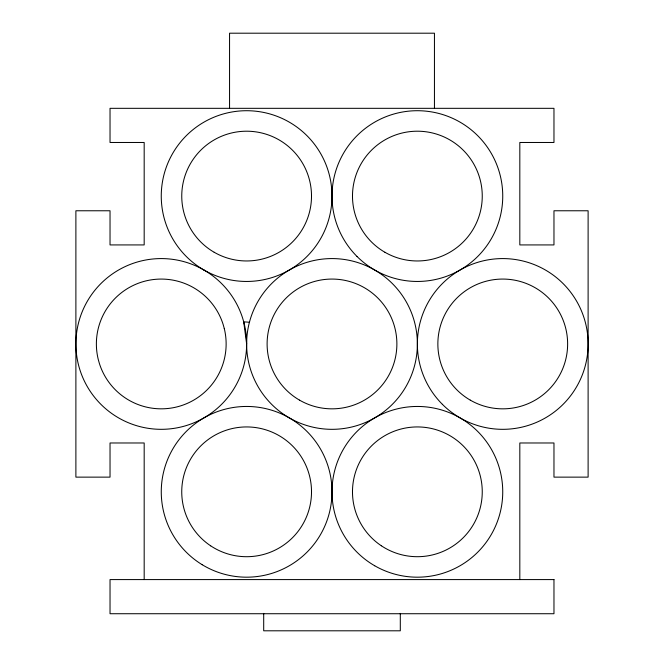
<?xml version="1.0" encoding="UTF-8"?>
<svg xmlns="http://www.w3.org/2000/svg" width="664" height="664" viewBox="0 0 664 664"><rect width="100%" height="100%" fill="white"/><g stroke="black" fill="none" stroke-linecap="round" stroke-linejoin="round"><path stroke-width="1" d="M229.553 108.323L229.553 33.2L434.447 33.2L434.447 108.323M249.49 322.231L243.721 321.857L246.626 343.952A85.374 85.374 0 0 1 118.574 417.888A85.374 85.374 0 0 1 118.574 270.016A85.374 85.374 0 0 1 246.626 343.952M519.821 579.581L519.821 442.979L553.967 442.979L553.967 477.134L588.113 477.134L588.113 210.77L553.967 210.77L553.967 244.925L519.821 244.925L519.821 142.478L553.967 142.478L553.967 108.323L110.033 108.323L110.033 142.478L144.179 142.478L144.179 244.925L110.033 244.925L110.033 210.77L75.887 210.77L75.887 477.134L110.033 477.134L110.033 442.979L144.179 442.979L144.179 579.581M400.301 613.387L400.301 630.8L263.699 630.8L263.699 613.387M553.967 579.581L110.033 579.581L110.033 613.727L553.967 613.727L553.967 579.581M224.249 328.414L223.096 324.322A64.881 64.881 0 0 0 143.665 281.503A64.881 64.881 0 0 0 98.264 359.49L99.417 363.582A64.881 64.881 0 0 0 178.848 406.401A64.881 64.881 0 0 0 224.249 328.414M442.373 404.318A85.374 85.374 0 0 0 585.208 366.047A85.374 85.374 0 0 0 480.645 261.491A85.374 85.374 0 0 0 442.373 404.318M289.313 417.888A85.374 85.374 0 0 0 417.374 343.952A85.374 85.374 0 0 0 289.313 270.016A85.374 85.374 0 0 0 289.313 417.888M374.687 565.753A85.374 85.374 0 0 0 502.739 491.816A85.374 85.374 0 0 0 374.687 417.888A85.374 85.374 0 0 0 374.687 565.753M357.008 256.453A85.374 85.374 0 0 0 499.834 218.182A85.374 85.374 0 0 0 395.279 113.619A85.374 85.374 0 0 0 357.008 256.453M203.939 270.016A85.374 85.374 0 0 0 332 196.087A85.374 85.374 0 0 0 203.939 122.151A85.374 85.374 0 0 0 203.939 270.016M202.213 564.724A85.374 85.374 0 0 0 331.975 493.833A85.374 85.374 0 0 0 205.699 416.901A85.374 85.374 0 0 0 202.213 564.724M470.303 400.143A64.881 64.881 0 0 0 567.629 343.952A64.881 64.881 0 0 0 470.303 287.761A64.881 64.881 0 0 0 470.303 400.143M210.679 545.833A64.881 64.881 0 0 0 311.383 495.95A64.881 64.881 0 0 0 217.833 433.675A64.881 64.881 0 0 0 210.679 545.833M381.327 545.766A64.881 64.881 0 0 0 482.114 496.066A64.881 64.881 0 0 0 388.672 433.625A64.881 64.881 0 0 0 381.327 545.766M214.19 252.27A64.881 64.881 0 0 0 311.507 196.087A64.881 64.881 0 0 0 214.19 139.897A64.881 64.881 0 0 0 214.19 252.27M384.929 252.27A64.881 64.881 0 0 0 482.255 196.087A64.881 64.881 0 0 0 384.929 139.897A64.881 64.881 0 0 0 384.929 252.27M299.555 400.143A64.881 64.881 0 0 0 396.881 343.952A64.881 64.881 0 0 0 299.555 287.761A64.881 64.881 0 0 0 299.555 400.143"/></g></svg>
